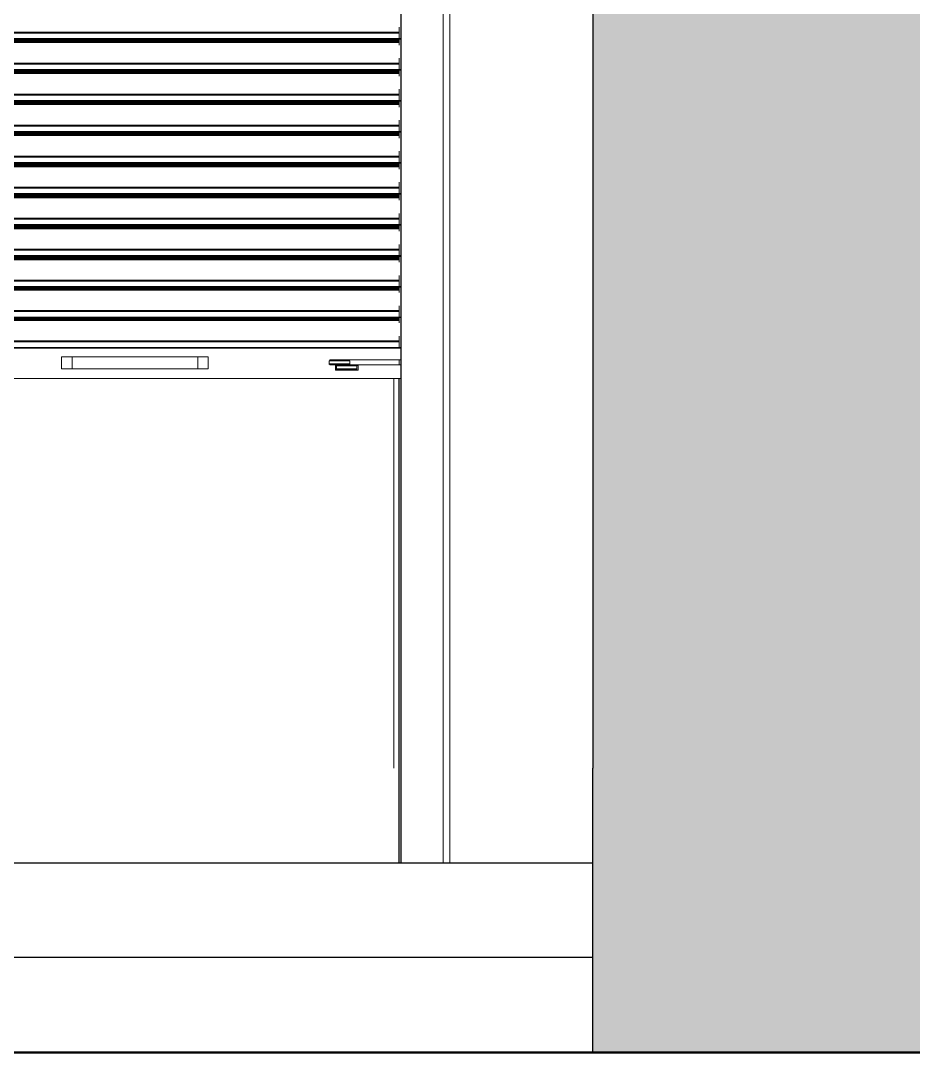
# Model space of a CAD drawing. Header units: inches. Extents: x 5914 to 162157, y -20538 to 282354.
# Drawn here: x 154338.7 to 154392.8, y -20396.3 to -20333.8 of the extents above; entities that cross this region are included whole.
import ezdxf

# ---------------------------------------------------------------- set-up
doc = ezdxf.new("R2010")
doc.units = ezdxf.units.IN
doc.header["$MEASUREMENT"] = 0
for name, color, linetype, lineweight in [('DOOR-WIN RA', 3, 'Continuous', 20), ('ELE1 RA', 1, 'Continuous', 30), ('HATCH RA', 8, 'Continuous', 5)]:
    doc.layers.add(name, color=color, linetype=linetype, lineweight=lineweight)

# ---------------------------------------------------------------- blocks, each defined once
blk = doc.blocks.new('TDG')
at = {"layer": 'HATCH RA', "transparency": 33554687}
h = blk.add_hatch(dxfattribs=at)
h.set_pattern_fill('AR-B816', color=256, scale=0.25)
h.paths.add_polyline_path([(159005.743, -15535.96), (159005.743, -15524.96), (158980.743, -15524.96), (158980.743, -15627.36), (158980.743, -15632.36), (158980.743, -15739.96), (158980.743, -15745.019), (158980.743, -15851.96), (158980.743, -15857.019), (158980.743, -15963.96), (158980.743, -15969.019), (158980.743, -16075.96), (158980.743, -16080.842), (158980.743, -16093.96), (159005.743, -16093.96), (159005.743, -15963.96), (159005.743, -15937.96), (159005.743, -15872.96), (159005.743, -15856.96), (159005.743, -15851.96)])
h.paths.add_polyline_path([(158812.048, -15632.36), (158802.864, -15632.36), (158802.864, -15632.96), (158802.864, -15727.96), (158802.864, -15739.96), (158802.864, -15744.96), (158802.864, -15851.96), (158802.864, -15856.96), (158802.864, -15963.96), (158802.864, -15969.31), (158802.864, -16081.96), (158812.048, -16081.96)])
at = {"layer": 'DOOR-WIN RA'}
for p, q in [((158968.599, -16081.96), (158968.599, -15992.603)), ((158971.269, -15992.603), (158971.269, -16081.96)), ((158971.695, -15992.603), (158971.695, -16081.96)), ((158968.58, -16029.776), (158968.58, -16028.22)), ((158968.476, -16029.368), (158902.078, -16029.368)), ((158968.472, -16029.433), (158902.078, -16029.433)), ((158968.483, -16029.776), (158968.483, -16029.064)), ((158968.483, -16029.776), (158902.078, -16029.776)), ((158968.481, -16029.848), (158902.078, -16029.848)), ((158968.481, -16029.851), (158902.078, -16029.851)), ((158968.48, -16029.867), (158902.078, -16029.867)), ((158968.48, -16029.884), (158902.078, -16029.884)), ((158968.479, -16029.903), (158902.078, -16029.903)), ((158968.479, -16029.922), (158902.078, -16029.922)), ((158968.479, -16029.941), (158902.078, -16029.941)), ((158968.478, -16029.961), (158902.078, -16029.961)), ((158968.479, -16029.981), (158902.078, -16029.981)), ((158968.479, -16030.001), (158902.078, -16030.001)), ((158968.479, -16030.02), (158902.078, -16030.02)), ((158968.48, -16030.038), (158902.078, -16030.038)), ((158922.225, -16029.818), (158947.338, -16029.818)), ((158947.338, -16029.823), (158922.225, -16029.823)), ((158947.338, -16029.823), (158947.338, -16029.818)), ((158947.338, -16029.818), (158949.638, -16029.818)), ((158949.638, -16029.823), (158947.338, -16029.823)), ((158949.638, -16029.818), (158949.638, -16029.823)), ((158949.638, -16029.818), (158949.647, -16029.818)), ((158949.647, -16029.823), (158949.638, -16029.823)), ((158949.647, -16029.818), (158949.647, -16029.823)), ((158949.647, -16029.818), (158949.825, -16029.818)), ((158949.825, -16029.823), (158949.647, -16029.823)), ((158949.825, -16029.823), (158949.825, -16029.818)), ((158949.825, -16029.818), (158952.125, -16029.818)), ((158952.125, -16029.823), (158949.825, -16029.823)), ((158952.125, -16029.818), (158952.125, -16029.823)), ((158952.125, -16029.818), (158952.443, -16029.818)), ((158952.443, -16029.823), (158952.125, -16029.823)), ((158952.443, -16029.823), (158952.443, -16029.818)), ((158952.443, -16029.818), (158968.15, -16029.818)), ((158968.15, -16029.823), (158952.443, -16029.823)), ((158968.15, -16029.818), (158968.15, -16029.823)), ((158968.15, -16029.818), (158968.463, -16029.818)), ((158968.463, -16029.823), (158968.15, -16029.823)), ((158968.463, -16029.823), (158968.463, -16029.818)), ((158968.463, -16029.818), (158968.483, -16029.818)), ((158968.473, -16029.823), (158968.463, -16029.823)), ((158968.483, -16029.823), (158968.473, -16029.823)), ((158968.478, -16029.961), (158968.479, -16029.941)), ((158968.479, -16029.981), (158968.478, -16029.961)), ((158968.479, -16029.903), (158968.48, -16029.884)), ((158968.479, -16029.922), (158968.479, -16029.903)), ((158968.479, -16029.941), (158968.479, -16029.922)), ((158968.479, -16030.001), (158968.479, -16029.981)), ((158968.479, -16030.02), (158968.479, -16030.001)), ((158968.48, -16030.038), (158968.479, -16030.02)), ((158968.48, -16029.867), (158968.481, -16029.851)), ((158968.48, -16029.884), (158968.48, -16029.867)), ((158968.482, -16030.144), (158968.48, -16030.038)), ((158968.481, -16029.848), (158968.483, -16029.827)), ((158968.481, -16029.851), (158968.481, -16029.848)), ((158968.483, -16030.195), (158968.482, -16030.144)), ((158968.58, -16029.776), (158968.483, -16029.776)), ((158968.483, -16029.823), (158968.483, -16029.818)), ((158968.483, -16029.818), (158968.58, -16029.818)), ((158968.58, -16029.823), (158968.483, -16029.823)), ((158968.58, -16029.818), (158968.58, -16029.776)), ((158968.58, -16029.823), (158968.58, -16029.818)), ((158968.58, -16030.184), (158968.58, -16029.823)), ((158968.58, -16031.74), (158968.58, -16030.184)), ((158968.476, -16031.331), (158902.078, -16031.331)), ((158968.472, -16031.397), (158902.078, -16031.397)), ((158968.483, -16031.74), (158968.483, -16031.028)), ((158968.483, -16031.74), (158902.078, -16031.74)), ((158968.481, -16031.812), (158902.078, -16031.812)), ((158968.481, -16031.814), (158902.078, -16031.814)), ((158968.48, -16031.831), (158902.078, -16031.831)), ((158968.48, -16031.848), (158902.078, -16031.848)), ((158968.479, -16031.866), (158902.078, -16031.866)), ((158968.479, -16031.885), (158902.078, -16031.885)), ((158968.479, -16031.905), (158902.078, -16031.905)), ((158968.478, -16031.925), (158902.078, -16031.925)), ((158968.479, -16031.945), (158902.078, -16031.945)), ((158968.479, -16031.964), (158902.078, -16031.964)), ((158968.479, -16031.983), (158902.078, -16031.983)), ((158968.48, -16032.002), (158902.078, -16032.002)), ((158922.225, -16031.782), (158947.338, -16031.782)), ((158947.338, -16031.787), (158922.225, -16031.787)), ((158947.338, -16031.787), (158947.338, -16031.782)), ((158947.338, -16031.782), (158949.638, -16031.782)), ((158949.638, -16031.787), (158947.338, -16031.787)), ((158949.638, -16031.782), (158949.638, -16031.787)), ((158949.638, -16031.782), (158949.647, -16031.782)), ((158949.647, -16031.787), (158949.638, -16031.787)), ((158949.647, -16031.782), (158949.647, -16031.787)), ((158949.647, -16031.782), (158949.825, -16031.782)), ((158949.825, -16031.787), (158949.647, -16031.787)), ((158949.825, -16031.787), (158949.825, -16031.782)), ((158949.825, -16031.782), (158952.125, -16031.782)), ((158952.125, -16031.787), (158949.825, -16031.787)), ((158952.125, -16031.782), (158952.125, -16031.787)), ((158952.125, -16031.782), (158952.443, -16031.782)), ((158952.443, -16031.787), (158952.125, -16031.787)), ((158952.443, -16031.787), (158952.443, -16031.782)), ((158952.443, -16031.782), (158968.15, -16031.782)), ((158968.15, -16031.787), (158952.443, -16031.787)), ((158968.15, -16031.782), (158968.15, -16031.787)), ((158968.15, -16031.782), (158968.463, -16031.782)), ((158968.463, -16031.787), (158968.15, -16031.787)), ((158968.463, -16031.787), (158968.463, -16031.782)), ((158968.463, -16031.782), (158968.483, -16031.782)), ((158968.473, -16031.787), (158968.463, -16031.787)), ((158968.483, -16031.787), (158968.473, -16031.787)), ((158968.478, -16031.925), (158968.479, -16031.905)), ((158968.479, -16031.945), (158968.478, -16031.925)), ((158968.479, -16031.866), (158968.48, -16031.848)), ((158968.479, -16031.885), (158968.479, -16031.866)), ((158968.479, -16031.905), (158968.479, -16031.885)), ((158968.479, -16031.964), (158968.479, -16031.945)), ((158968.479, -16031.983), (158968.479, -16031.964)), ((158968.48, -16032.002), (158968.479, -16031.983)), ((158968.48, -16031.831), (158968.481, -16031.814)), ((158968.48, -16031.848), (158968.48, -16031.831)), ((158968.482, -16032.107), (158968.48, -16032.002)), ((158968.481, -16031.812), (158968.483, -16031.791)), ((158968.481, -16031.814), (158968.481, -16031.812)), ((158968.483, -16032.159), (158968.482, -16032.107)), ((158968.58, -16031.74), (158968.483, -16031.74)), ((158968.483, -16031.787), (158968.483, -16031.782)), ((158968.483, -16031.782), (158968.58, -16031.782)), ((158968.58, -16031.787), (158968.483, -16031.787)), ((158968.58, -16031.782), (158968.58, -16031.74)), ((158968.58, -16031.787), (158968.58, -16031.782)), ((158968.58, -16032.148), (158968.58, -16031.787)), ((158968.58, -16033.704), (158968.58, -16032.148)), ((158968.476, -16033.295), (158902.078, -16033.295)), ((158968.472, -16033.36), (158902.078, -16033.36)), ((158968.483, -16033.704), (158968.483, -16032.992)), ((158968.483, -16033.704), (158902.078, -16033.704)), ((158968.481, -16033.776), (158902.078, -16033.776)), ((158968.481, -16033.778), (158902.078, -16033.778)), ((158968.48, -16033.794), (158902.078, -16033.794)), ((158968.48, -16033.812), (158902.078, -16033.812)), ((158968.479, -16033.83), (158902.078, -16033.83)), ((158968.479, -16033.849), (158902.078, -16033.849)), ((158968.479, -16033.869), (158902.078, -16033.869)), ((158968.478, -16033.889), (158902.078, -16033.889)), ((158968.479, -16033.909), (158902.078, -16033.909)), ((158968.479, -16033.928), (158902.078, -16033.928)), ((158968.479, -16033.947), (158902.078, -16033.947)), ((158968.48, -16033.965), (158902.078, -16033.965)), ((158922.225, -16033.746), (158947.338, -16033.746)), ((158947.338, -16033.751), (158922.225, -16033.751)), ((158947.338, -16033.751), (158947.338, -16033.746)), ((158947.338, -16033.746), (158949.638, -16033.746)), ((158949.638, -16033.751), (158947.338, -16033.751)), ((158949.638, -16033.746), (158949.638, -16033.751)), ((158949.638, -16033.746), (158949.647, -16033.746)), ((158949.647, -16033.751), (158949.638, -16033.751)), ((158949.647, -16033.746), (158949.647, -16033.751)), ((158949.647, -16033.746), (158949.825, -16033.746)), ((158949.825, -16033.751), (158949.647, -16033.751)), ((158949.825, -16033.751), (158949.825, -16033.746)), ((158949.825, -16033.746), (158952.125, -16033.746)), ((158952.125, -16033.751), (158949.825, -16033.751)), ((158952.125, -16033.746), (158952.125, -16033.751)), ((158952.125, -16033.746), (158952.443, -16033.746)), ((158952.443, -16033.751), (158952.125, -16033.751)), ((158952.443, -16033.751), (158952.443, -16033.746)), ((158952.443, -16033.746), (158968.15, -16033.746)), ((158968.15, -16033.751), (158952.443, -16033.751)), ((158968.15, -16033.746), (158968.15, -16033.751)), ((158968.15, -16033.746), (158968.463, -16033.746)), ((158968.463, -16033.75), (158968.15, -16033.751)), ((158968.463, -16033.75), (158968.463, -16033.746)), ((158968.463, -16033.746), (158968.483, -16033.746)), ((158968.473, -16033.751), (158968.463, -16033.75)), ((158968.483, -16033.751), (158968.473, -16033.751)), ((158968.478, -16033.889), (158968.479, -16033.869)), ((158968.479, -16033.909), (158968.478, -16033.889)), ((158968.479, -16033.83), (158968.48, -16033.812)), ((158968.479, -16033.849), (158968.479, -16033.83)), ((158968.479, -16033.869), (158968.479, -16033.849)), ((158968.479, -16033.928), (158968.479, -16033.909)), ((158968.479, -16033.947), (158968.479, -16033.928)), ((158968.48, -16033.965), (158968.479, -16033.947)), ((158968.48, -16033.794), (158968.481, -16033.778)), ((158968.48, -16033.812), (158968.48, -16033.794)), ((158968.482, -16034.071), (158968.48, -16033.965)), ((158968.481, -16033.776), (158968.483, -16033.755)), ((158968.481, -16033.778), (158968.481, -16033.776)), ((158968.483, -16034.122), (158968.482, -16034.071)), ((158968.58, -16033.704), (158968.483, -16033.704)), ((158968.483, -16033.751), (158968.483, -16033.746)), ((158968.483, -16033.746), (158968.58, -16033.746)), ((158968.58, -16033.751), (158968.483, -16033.751)), ((158968.58, -16033.746), (158968.58, -16033.704)), ((158968.58, -16033.751), (158968.58, -16033.746)), ((158968.58, -16034.112), (158968.58, -16033.751)), ((158968.58, -16035.668), (158968.58, -16034.112)), ((158968.476, -16035.259), (158902.078, -16035.259)), ((158968.472, -16035.324), (158902.078, -16035.324)), ((158968.483, -16035.668), (158968.483, -16034.955)), ((158968.483, -16035.668), (158902.078, -16035.668)), ((158968.481, -16035.739), (158902.078, -16035.739)), ((158968.481, -16035.742), (158902.078, -16035.742)), ((158968.48, -16035.758), (158902.078, -16035.758)), ((158968.48, -16035.775), (158902.078, -16035.775)), ((158968.479, -16035.794), (158902.078, -16035.794)), ((158968.479, -16035.813), (158902.078, -16035.813)), ((158968.479, -16035.833), (158902.078, -16035.833)), ((158968.478, -16035.852), (158902.078, -16035.852)), ((158968.479, -16035.872), (158902.078, -16035.872)), ((158968.479, -16035.892), (158902.078, -16035.892)), ((158968.479, -16035.911), (158902.078, -16035.911)), ((158968.48, -16035.929), (158902.078, -16035.929)), ((158922.225, -16035.709), (158947.338, -16035.709)), ((158947.338, -16035.714), (158922.225, -16035.714)), ((158947.338, -16035.714), (158947.338, -16035.709)), ((158947.338, -16035.709), (158949.638, -16035.709)), ((158949.638, -16035.714), (158947.338, -16035.714)), ((158949.638, -16035.709), (158949.638, -16035.714)), ((158949.638, -16035.709), (158949.647, -16035.709)), ((158949.647, -16035.714), (158949.638, -16035.714)), ((158949.647, -16035.709), (158949.647, -16035.714)), ((158949.647, -16035.709), (158949.825, -16035.709)), ((158949.825, -16035.714), (158949.647, -16035.714)), ((158949.825, -16035.714), (158949.825, -16035.709)), ((158949.825, -16035.709), (158952.125, -16035.709)), ((158952.125, -16035.714), (158949.825, -16035.714)), ((158952.125, -16035.709), (158952.125, -16035.714)), ((158952.125, -16035.709), (158952.443, -16035.709)), ((158952.443, -16035.714), (158952.125, -16035.714)), ((158952.443, -16035.714), (158952.443, -16035.709)), ((158952.443, -16035.709), (158968.15, -16035.709)), ((158968.15, -16035.714), (158952.443, -16035.714)), ((158968.15, -16035.709), (158968.15, -16035.714)), ((158968.15, -16035.709), (158968.463, -16035.709)), ((158968.463, -16035.714), (158968.15, -16035.714)), ((158968.463, -16035.714), (158968.463, -16035.709)), ((158968.463, -16035.709), (158968.483, -16035.709)), ((158968.473, -16035.714), (158968.463, -16035.714)), ((158968.483, -16035.714), (158968.473, -16035.714)), ((158968.478, -16035.852), (158968.479, -16035.833)), ((158968.479, -16035.872), (158968.478, -16035.852)), ((158968.479, -16035.794), (158968.48, -16035.775)), ((158968.479, -16035.813), (158968.479, -16035.794)), ((158968.479, -16035.833), (158968.479, -16035.813)), ((158968.479, -16035.892), (158968.479, -16035.872)), ((158968.479, -16035.911), (158968.479, -16035.892)), ((158968.48, -16035.929), (158968.479, -16035.911)), ((158968.48, -16035.758), (158968.481, -16035.742)), ((158968.48, -16035.775), (158968.48, -16035.758)), ((158968.482, -16036.035), (158968.48, -16035.929)), ((158968.481, -16035.739), (158968.483, -16035.719)), ((158968.481, -16035.742), (158968.481, -16035.739)), ((158968.483, -16036.086), (158968.482, -16036.035)), ((158968.58, -16035.668), (158968.483, -16035.668)), ((158968.483, -16035.714), (158968.483, -16035.709)), ((158968.483, -16035.709), (158968.58, -16035.709)), ((158968.58, -16035.714), (158968.483, -16035.714)), ((158968.58, -16035.709), (158968.58, -16035.668)), ((158968.58, -16035.714), (158968.58, -16035.709)), ((158968.58, -16036.075), (158968.58, -16035.714)), ((158968.58, -16037.631), (158968.58, -16036.075)), ((158968.476, -16037.222), (158902.078, -16037.222)), ((158968.472, -16037.288), (158902.078, -16037.288)), ((158968.483, -16037.631), (158968.483, -16036.919)), ((158968.483, -16037.631), (158902.078, -16037.631)), ((158968.481, -16037.703), (158902.078, -16037.703)), ((158968.481, -16037.706), (158902.078, -16037.706)), ((158968.48, -16037.722), (158902.078, -16037.722)), ((158968.48, -16037.739), (158902.078, -16037.739)), ((158968.479, -16037.757), (158902.078, -16037.757)), ((158968.479, -16037.777), (158902.078, -16037.777)), ((158968.479, -16037.796), (158902.078, -16037.796)), ((158968.478, -16037.816), (158902.078, -16037.816)), ((158968.479, -16037.836), (158902.078, -16037.836)), ((158968.479, -16037.856), (158902.078, -16037.856)), ((158968.479, -16037.875), (158902.078, -16037.875)), ((158968.48, -16037.893), (158902.078, -16037.893)), ((158922.225, -16037.673), (158947.338, -16037.673)), ((158947.338, -16037.678), (158922.225, -16037.678)), ((158947.338, -16037.678), (158947.338, -16037.673)), ((158947.338, -16037.673), (158949.638, -16037.673)), ((158949.638, -16037.678), (158947.338, -16037.678)), ((158949.638, -16037.673), (158949.638, -16037.678)), ((158949.638, -16037.673), (158949.647, -16037.673)), ((158949.647, -16037.678), (158949.638, -16037.678)), ((158949.647, -16037.673), (158949.647, -16037.678)), ((158949.647, -16037.673), (158949.825, -16037.673)), ((158949.825, -16037.678), (158949.647, -16037.678)), ((158949.825, -16037.678), (158949.825, -16037.673)), ((158949.825, -16037.673), (158952.125, -16037.673)), ((158952.125, -16037.678), (158949.825, -16037.678)), ((158952.125, -16037.673), (158952.125, -16037.678)), ((158952.125, -16037.673), (158952.443, -16037.673)), ((158952.443, -16037.678), (158952.125, -16037.678)), ((158952.443, -16037.678), (158952.443, -16037.673)), ((158952.443, -16037.673), (158968.15, -16037.673)), ((158968.15, -16037.678), (158952.443, -16037.678)), ((158968.15, -16037.673), (158968.15, -16037.678)), ((158968.15, -16037.673), (158968.463, -16037.673)), ((158968.463, -16037.678), (158968.15, -16037.678)), ((158968.463, -16037.678), (158968.463, -16037.673)), ((158968.463, -16037.673), (158968.483, -16037.673)), ((158968.473, -16037.678), (158968.463, -16037.678)), ((158968.483, -16037.678), (158968.473, -16037.678)), ((158968.478, -16037.816), (158968.479, -16037.796)), ((158968.479, -16037.836), (158968.478, -16037.816)), ((158968.479, -16037.757), (158968.48, -16037.739)), ((158968.479, -16037.777), (158968.479, -16037.757)), ((158968.479, -16037.796), (158968.479, -16037.777)), ((158968.479, -16037.856), (158968.479, -16037.836)), ((158968.479, -16037.875), (158968.479, -16037.856)), ((158968.48, -16037.893), (158968.479, -16037.875)), ((158968.48, -16037.722), (158968.481, -16037.706)), ((158968.48, -16037.739), (158968.48, -16037.722)), ((158968.482, -16037.998), (158968.48, -16037.893)), ((158968.481, -16037.703), (158968.483, -16037.682)), ((158968.481, -16037.706), (158968.481, -16037.703)), ((158968.483, -16038.05), (158968.482, -16037.998)), ((158968.58, -16037.631), (158968.483, -16037.631)), ((158968.483, -16037.678), (158968.483, -16037.673)), ((158968.483, -16037.673), (158968.58, -16037.673)), ((158968.58, -16037.678), (158968.483, -16037.678)), ((158968.58, -16037.673), (158968.58, -16037.631)), ((158968.58, -16037.678), (158968.58, -16037.673)), ((158968.58, -16038.039), (158968.58, -16037.678)), ((158968.58, -16039.595), (158968.58, -16038.039)), ((158968.476, -16039.186), (158902.078, -16039.186)), ((158968.472, -16039.252), (158902.078, -16039.252)), ((158968.483, -16039.595), (158968.483, -16038.883)), ((158968.483, -16039.595), (158902.078, -16039.595)), ((158968.481, -16039.667), (158902.078, -16039.667)), ((158968.481, -16039.669), (158902.078, -16039.669)), ((158968.48, -16039.685), (158902.078, -16039.685)), ((158968.48, -16039.703), (158902.078, -16039.703)), ((158968.479, -16039.721), (158902.078, -16039.721)), ((158968.479, -16039.74), (158902.078, -16039.74)), ((158968.479, -16039.76), (158902.078, -16039.76)), ((158968.478, -16039.78), (158902.078, -16039.78)), ((158968.479, -16039.8), (158902.078, -16039.8)), ((158968.479, -16039.819), (158902.078, -16039.819)), ((158968.479, -16039.838), (158902.078, -16039.838)), ((158968.48, -16039.856), (158902.078, -16039.856)), ((158922.225, -16039.637), (158947.338, -16039.637)), ((158947.338, -16039.642), (158922.225, -16039.642)), ((158947.338, -16039.642), (158947.338, -16039.637)), ((158947.338, -16039.637), (158949.638, -16039.637)), ((158949.638, -16039.642), (158947.338, -16039.642)), ((158949.638, -16039.637), (158949.638, -16039.642)), ((158949.638, -16039.637), (158949.647, -16039.637)), ((158949.647, -16039.642), (158949.638, -16039.642)), ((158949.647, -16039.637), (158949.647, -16039.642)), ((158949.647, -16039.637), (158949.825, -16039.637)), ((158949.825, -16039.642), (158949.647, -16039.642)), ((158949.825, -16039.642), (158949.825, -16039.637)), ((158949.825, -16039.637), (158952.125, -16039.637)), ((158952.125, -16039.642), (158949.825, -16039.642)), ((158952.125, -16039.637), (158952.125, -16039.642)), ((158952.125, -16039.637), (158952.443, -16039.637)), ((158952.443, -16039.642), (158952.125, -16039.642)), ((158952.443, -16039.642), (158952.443, -16039.637)), ((158952.443, -16039.637), (158968.15, -16039.637)), ((158968.15, -16039.642), (158952.443, -16039.642)), ((158968.15, -16039.637), (158968.15, -16039.642)), ((158968.15, -16039.637), (158968.463, -16039.637)), ((158968.463, -16039.641), (158968.15, -16039.642)), ((158968.463, -16039.641), (158968.463, -16039.637)), ((158968.463, -16039.637), (158968.483, -16039.637)), ((158968.473, -16039.642), (158968.463, -16039.641)), ((158968.483, -16039.642), (158968.473, -16039.642)), ((158968.478, -16039.78), (158968.479, -16039.76)), ((158968.479, -16039.8), (158968.478, -16039.78)), ((158968.479, -16039.721), (158968.48, -16039.703)), ((158968.479, -16039.74), (158968.479, -16039.721)), ((158968.479, -16039.76), (158968.479, -16039.74)), ((158968.479, -16039.819), (158968.479, -16039.8)), ((158968.479, -16039.838), (158968.479, -16039.819)), ((158968.48, -16039.856), (158968.479, -16039.838)), ((158968.48, -16039.685), (158968.481, -16039.669)), ((158968.48, -16039.703), (158968.48, -16039.685)), ((158968.482, -16039.962), (158968.48, -16039.856)), ((158968.481, -16039.667), (158968.483, -16039.646)), ((158968.481, -16039.669), (158968.481, -16039.667)), ((158968.483, -16040.014), (158968.482, -16039.962)), ((158968.58, -16039.595), (158968.483, -16039.595)), ((158968.483, -16039.642), (158968.483, -16039.637)), ((158968.483, -16039.637), (158968.58, -16039.637)), ((158968.58, -16039.642), (158968.483, -16039.642)), ((158968.58, -16039.637), (158968.58, -16039.595)), ((158968.58, -16039.642), (158968.58, -16039.637)), ((158968.58, -16040.003), (158968.58, -16039.642)), ((158968.58, -16041.559), (158968.58, -16040.003)), ((158968.476, -16041.15), (158902.078, -16041.15)), ((158968.472, -16041.215), (158902.078, -16041.215)), ((158968.483, -16041.559), (158968.483, -16040.847)), ((158968.483, -16041.559), (158902.078, -16041.559)), ((158968.481, -16041.63), (158902.078, -16041.63)), ((158968.481, -16041.633), (158902.078, -16041.633)), ((158968.48, -16041.649), (158902.078, -16041.649)), ((158968.48, -16041.666), (158902.078, -16041.666)), ((158968.479, -16041.685), (158902.078, -16041.685)), ((158968.479, -16041.704), (158902.078, -16041.704)), ((158968.479, -16041.724), (158902.078, -16041.724)), ((158968.478, -16041.744), (158902.078, -16041.744)), ((158968.479, -16041.763), (158902.078, -16041.763)), ((158968.479, -16041.783), (158902.078, -16041.783)), ((158968.479, -16041.802), (158902.078, -16041.802)), ((158968.48, -16041.82), (158902.078, -16041.82)), ((158922.225, -16041.6), (158947.338, -16041.6)), ((158947.338, -16041.605), (158922.225, -16041.605)), ((158947.338, -16041.605), (158947.338, -16041.6)), ((158947.338, -16041.6), (158949.638, -16041.6)), ((158949.638, -16041.605), (158947.338, -16041.605)), ((158949.638, -16041.6), (158949.638, -16041.605)), ((158949.638, -16041.6), (158949.647, -16041.6)), ((158949.647, -16041.605), (158949.638, -16041.605)), ((158949.647, -16041.6), (158949.647, -16041.605)), ((158949.647, -16041.6), (158949.825, -16041.6)), ((158949.825, -16041.605), (158949.647, -16041.605)), ((158949.825, -16041.605), (158949.825, -16041.6)), ((158949.825, -16041.6), (158952.125, -16041.6)), ((158952.125, -16041.605), (158949.825, -16041.605)), ((158952.125, -16041.6), (158952.125, -16041.605)), ((158952.125, -16041.6), (158952.443, -16041.6)), ((158952.443, -16041.605), (158952.125, -16041.605)), ((158952.443, -16041.605), (158952.443, -16041.6)), ((158952.443, -16041.6), (158968.15, -16041.6)), ((158968.15, -16041.605), (158952.443, -16041.605)), ((158968.15, -16041.6), (158968.15, -16041.605)), ((158968.15, -16041.6), (158968.463, -16041.6)), ((158968.463, -16041.605), (158968.15, -16041.605)), ((158968.463, -16041.605), (158968.463, -16041.6)), ((158968.463, -16041.6), (158968.483, -16041.6)), ((158968.473, -16041.605), (158968.463, -16041.605)), ((158968.483, -16041.605), (158968.473, -16041.605)), ((158968.478, -16041.744), (158968.479, -16041.724)), ((158968.479, -16041.763), (158968.478, -16041.744)), ((158968.479, -16041.685), (158968.48, -16041.666)), ((158968.479, -16041.704), (158968.479, -16041.685)), ((158968.479, -16041.724), (158968.479, -16041.704)), ((158968.479, -16041.783), (158968.479, -16041.763)), ((158968.479, -16041.802), (158968.479, -16041.783)), ((158968.48, -16041.82), (158968.479, -16041.802)), ((158968.48, -16041.649), (158968.481, -16041.633)), ((158968.48, -16041.666), (158968.48, -16041.649)), ((158968.482, -16041.926), (158968.48, -16041.82)), ((158968.481, -16041.63), (158968.483, -16041.61)), ((158968.481, -16041.633), (158968.481, -16041.63)), ((158968.483, -16041.977), (158968.482, -16041.926)), ((158968.58, -16041.559), (158968.483, -16041.559)), ((158968.483, -16041.605), (158968.483, -16041.6)), ((158968.483, -16041.6), (158968.58, -16041.6)), ((158968.58, -16041.605), (158968.483, -16041.605)), ((158968.58, -16041.6), (158968.58, -16041.559)), ((158968.58, -16041.605), (158968.58, -16041.6)), ((158968.58, -16041.966), (158968.58, -16041.605)), ((158968.58, -16043.522), (158968.58, -16041.966)), ((158968.476, -16043.113), (158902.078, -16043.113)), ((158968.472, -16043.179), (158902.078, -16043.179)), ((158968.483, -16043.522), (158968.483, -16042.81)), ((158968.483, -16043.522), (158902.078, -16043.522)), ((158968.481, -16043.594), (158902.078, -16043.594)), ((158968.481, -16043.597), (158902.078, -16043.597)), ((158968.48, -16043.613), (158902.078, -16043.613)), ((158968.48, -16043.63), (158902.078, -16043.63)), ((158968.479, -16043.648), (158902.078, -16043.648)), ((158968.479, -16043.668), (158902.078, -16043.668)), ((158968.479, -16043.687), (158902.078, -16043.687)), ((158968.478, -16043.707), (158902.078, -16043.707)), ((158968.479, -16043.727), (158902.078, -16043.727)), ((158968.479, -16043.747), (158902.078, -16043.747)), ((158968.479, -16043.766), (158902.078, -16043.766)), ((158968.48, -16043.784), (158902.078, -16043.784)), ((158922.225, -16043.564), (158947.338, -16043.564)), ((158947.338, -16043.569), (158922.225, -16043.569)), ((158947.338, -16043.569), (158947.338, -16043.564)), ((158947.338, -16043.564), (158949.638, -16043.564)), ((158949.638, -16043.569), (158947.338, -16043.569)), ((158949.638, -16043.564), (158949.638, -16043.569)), ((158949.638, -16043.564), (158949.647, -16043.564)), ((158949.647, -16043.569), (158949.638, -16043.569)), ((158949.647, -16043.564), (158949.647, -16043.569)), ((158949.647, -16043.564), (158949.825, -16043.564)), ((158949.825, -16043.569), (158949.647, -16043.569)), ((158949.825, -16043.569), (158949.825, -16043.564)), ((158949.825, -16043.564), (158952.125, -16043.564)), ((158952.125, -16043.569), (158949.825, -16043.569)), ((158952.125, -16043.564), (158952.125, -16043.569)), ((158952.125, -16043.564), (158952.443, -16043.564)), ((158952.443, -16043.569), (158952.125, -16043.569)), ((158952.443, -16043.569), (158952.443, -16043.564)), ((158952.443, -16043.564), (158968.15, -16043.564)), ((158968.15, -16043.569), (158952.443, -16043.569)), ((158968.15, -16043.564), (158968.15, -16043.569)), ((158968.15, -16043.564), (158968.463, -16043.564)), ((158968.463, -16043.569), (158968.15, -16043.569)), ((158968.463, -16043.569), (158968.463, -16043.564)), ((158968.463, -16043.564), (158968.483, -16043.564)), ((158968.473, -16043.569), (158968.463, -16043.569)), ((158968.483, -16043.569), (158968.473, -16043.569)), ((158968.478, -16043.707), (158968.479, -16043.687)), ((158968.479, -16043.727), (158968.478, -16043.707)), ((158968.479, -16043.648), (158968.48, -16043.63)), ((158968.479, -16043.668), (158968.479, -16043.648)), ((158968.479, -16043.687), (158968.479, -16043.668)), ((158968.479, -16043.747), (158968.479, -16043.727)), ((158968.479, -16043.766), (158968.479, -16043.747)), ((158968.48, -16043.784), (158968.479, -16043.766)), ((158968.48, -16043.613), (158968.481, -16043.597)), ((158968.48, -16043.63), (158968.48, -16043.613)), ((158968.482, -16043.89), (158968.48, -16043.784)), ((158968.481, -16043.594), (158968.483, -16043.573)), ((158968.481, -16043.597), (158968.481, -16043.594)), ((158968.483, -16043.941), (158968.482, -16043.89)), ((158968.58, -16043.522), (158968.483, -16043.522)), ((158968.483, -16043.569), (158968.483, -16043.564)), ((158968.483, -16043.564), (158968.58, -16043.564)), ((158968.58, -16043.569), (158968.483, -16043.569)), ((158968.58, -16043.564), (158968.58, -16043.522)), ((158968.58, -16043.569), (158968.58, -16043.564)), ((158968.58, -16043.93), (158968.58, -16043.569)), ((158968.58, -16045.486), (158968.58, -16043.93)), ((158968.476, -16045.077), (158902.078, -16045.077)), ((158968.472, -16045.143), (158902.078, -16045.143)), ((158968.483, -16045.486), (158968.483, -16044.774)), ((158968.483, -16045.486), (158902.078, -16045.486)), ((158902.078, -16045.528), (158968.483, -16045.528)), ((158968.48, -16045.536), (158902.078, -16045.536)), ((158968.48, -16045.554), (158902.078, -16045.554)), ((158968.479, -16045.572), (158902.078, -16045.572)), ((158968.479, -16045.591), (158902.078, -16045.591)), ((158968.479, -16045.611), (158902.078, -16045.611)), ((158968.478, -16045.631), (158902.078, -16045.631)), ((158968.479, -16045.651), (158902.078, -16045.651)), ((158968.479, -16045.67), (158902.078, -16045.67)), ((158968.479, -16045.689), (158902.078, -16045.689)), ((158968.48, -16045.707), (158902.078, -16045.707)), ((158968.482, -16045.813), (158968.483, -16045.528)), ((158968.483, -16045.865), (158968.482, -16045.813)), ((158968.58, -16045.486), (158968.483, -16045.486)), ((158968.483, -16045.528), (158968.58, -16045.528)), ((158968.58, -16045.528), (158968.58, -16045.486)), ((158968.58, -16045.854), (158968.58, -16045.528)), ((158968.58, -16047.41), (158968.58, -16045.854)), ((158968.476, -16047.001), (158902.078, -16047.001)), ((158968.472, -16047.066), (158902.078, -16047.066)), ((158968.483, -16047.41), (158968.483, -16046.698)), ((158968.483, -16047.41), (158902.078, -16047.41)), ((158902.078, -16047.451), (158968.483, -16047.451)), ((158968.48, -16047.46), (158902.078, -16047.46)), ((158968.48, -16047.477), (158902.078, -16047.477)), ((158968.479, -16047.496), (158902.078, -16047.496)), ((158968.479, -16047.515), (158902.078, -16047.515)), ((158968.479, -16047.535), (158902.078, -16047.535)), ((158968.478, -16047.554), (158902.078, -16047.554)), ((158968.479, -16047.574), (158902.078, -16047.574)), ((158968.479, -16047.594), (158902.078, -16047.594)), ((158968.479, -16047.613), (158902.078, -16047.613)), ((158968.48, -16047.631), (158902.078, -16047.631)), ((158968.482, -16047.737), (158968.483, -16047.451)), ((158968.483, -16047.788), (158968.482, -16047.737)), ((158968.58, -16047.41), (158968.483, -16047.41)), ((158968.483, -16047.451), (158968.58, -16047.451)), ((158968.58, -16047.451), (158968.58, -16047.41)), ((158968.58, -16047.777), (158968.58, -16047.451)), ((158968.58, -16049.333), (158968.58, -16047.777)), ((158968.476, -16048.924), (158902.078, -16048.924)), ((158968.472, -16048.99), (158902.078, -16048.99)), ((158968.483, -16049.333), (158968.483, -16048.621)), ((158968.483, -16049.333), (158902.078, -16049.333)), ((158902.078, -16049.375), (158968.58, -16049.375)), ((158968.58, -16049.333), (158968.483, -16049.333)), ((158968.58, -16049.375), (158968.58, -16049.333)), ((158968.58, -16050.123), (158968.58, -16049.375)), ((158947.106, -16049.934), (158947.106, -16050.696)), ((158947.106, -16049.934), (158947.772, -16049.934)), ((158947.772, -16049.934), (158947.772, -16050.696)), ((158955.737, -16049.934), (158947.772, -16049.934)), ((158955.737, -16049.934), (158955.737, -16050.696)), ((158955.737, -16049.934), (158956.394, -16049.934)), ((158956.394, -16050.696), (158956.394, -16049.934)), ((158964.052, -16050.178), (158964.051, -16050.217)), ((158964.052, -16050.37), (158964.051, -16050.217)), ((158964.052, -16050.37), (158964.051, -16050.409)), ((158964.085, -16050.178), (158964.052, -16050.178)), ((158965.351, -16050.37), (158964.052, -16050.37)), ((158964.085, -16050.123), (158964.085, -16050.178)), ((158968.483, -16050.123), (158964.085, -16050.123)), ((158965.351, -16050.178), (158964.085, -16050.178)), ((158964.085, -16050.409), (158964.085, -16050.415)), ((158964.085, -16050.415), (158965.35, -16050.415)), ((158964.085, -16050.415), (158964.085, -16050.444)), ((158964.085, -16050.444), (158968.483, -16050.444)), ((158964.312, -16050.39), (158964.311, -16050.392)), ((158964.311, -16050.392), (158964.332, -16050.394)), ((158964.335, -16050.388), (158964.312, -16050.39)), ((158964.332, -16050.394), (158964.373, -16050.396)), ((158964.379, -16050.386), (158964.335, -16050.388)), ((158964.373, -16050.396), (158964.432, -16050.398)), ((158964.439, -16050.384), (158964.379, -16050.386)), ((158964.432, -16050.398), (158964.505, -16050.399)), ((158964.513, -16050.383), (158964.439, -16050.384)), ((158965.875, -16050.487), (158964.446, -16050.487)), ((158964.446, -16050.487), (158964.446, -16050.767)), ((158964.505, -16050.399), (158964.586, -16050.4)), ((158964.506, -16050.498), (158964.505, -16050.543)), ((158965.806, -16050.498), (158964.506, -16050.498)), ((158964.596, -16050.382), (158964.513, -16050.383)), ((158964.586, -16050.4), (158964.671, -16050.4)), ((158964.68, -16050.382), (158964.596, -16050.382)), ((158964.671, -16050.4), (158964.753, -16050.399)), ((158964.762, -16050.383), (158964.68, -16050.382)), ((158964.753, -16050.399), (158964.827, -16050.398)), ((158964.835, -16050.384), (158964.762, -16050.383)), ((158964.827, -16050.398), (158964.888, -16050.396)), ((158964.894, -16050.386), (158964.835, -16050.384)), ((158964.888, -16050.396), (158964.932, -16050.394)), ((158964.935, -16050.388), (158964.894, -16050.386)), ((158964.932, -16050.394), (158964.955, -16050.392)), ((158964.956, -16050.39), (158964.935, -16050.388)), ((158964.955, -16050.392), (158964.956, -16050.39)), ((158965.35, -16050.415), (158965.351, -16050.37)), ((158965.351, -16050.37), (158965.351, -16050.178)), ((158965.806, -16050.69), (158965.806, -16050.498)), ((158965.875, -16050.767), (158965.875, -16050.487)), ((158968.483, -16050.444), (158968.483, -16050.123)), ((158968.58, -16050.123), (158968.483, -16050.123)), ((158968.483, -16050.444), (158968.58, -16050.444)), ((158968.58, -16050.444), (158968.58, -16050.123)), ((158968.58, -16051.299), (158968.58, -16050.444)), ((158947.772, -16050.696), (158947.106, -16050.696)), ((158947.772, -16050.696), (158955.737, -16050.696)), ((158956.394, -16050.696), (158955.737, -16050.696)), ((158964.446, -16050.767), (158965.875, -16050.767)), ((158964.505, -16050.543), (158964.506, -16050.543)), ((158964.506, -16050.69), (158964.505, -16050.543)), ((158964.506, -16050.69), (158964.505, -16050.735)), ((158964.505, -16050.735), (158965.805, -16050.735)), ((158965.806, -16050.69), (158964.506, -16050.69)), ((158964.766, -16050.71), (158964.765, -16050.712)), ((158964.765, -16050.712), (158964.786, -16050.714)), ((158964.789, -16050.708), (158964.766, -16050.71)), ((158964.786, -16050.714), (158964.827, -16050.716)), ((158964.833, -16050.706), (158964.789, -16050.708)), ((158964.827, -16050.716), (158964.886, -16050.718)), ((158964.894, -16050.704), (158964.833, -16050.706)), ((158964.886, -16050.718), (158964.959, -16050.719)), ((158964.968, -16050.703), (158964.894, -16050.704)), ((158964.959, -16050.719), (158965.041, -16050.72)), ((158965.05, -16050.703), (158964.968, -16050.703)), ((158965.041, -16050.72), (158965.125, -16050.72)), ((158965.135, -16050.703), (158965.05, -16050.703)), ((158965.125, -16050.72), (158965.208, -16050.719)), ((158965.216, -16050.703), (158965.135, -16050.703)), ((158965.208, -16050.719), (158965.282, -16050.718)), ((158965.289, -16050.705), (158965.216, -16050.703)), ((158965.282, -16050.718), (158965.342, -16050.717)), ((158965.348, -16050.706), (158965.289, -16050.705)), ((158965.342, -16050.717), (158965.386, -16050.715)), ((158965.389, -16050.708), (158965.348, -16050.706)), ((158965.386, -16050.715), (158965.409, -16050.713)), ((158965.41, -16050.71), (158965.389, -16050.708)), ((158965.409, -16050.713), (158965.41, -16050.71)), ((158965.805, -16050.735), (158965.806, -16050.69)), ((158922.225, -16051.299), (158947.338, -16051.299)), ((158947.338, -16051.299), (158949.638, -16051.299)), ((158949.638, -16051.299), (158949.647, -16051.299)), ((158949.647, -16051.299), (158949.825, -16051.299)), ((158949.825, -16051.299), (158952.125, -16051.299)), ((158952.125, -16051.299), (158952.443, -16051.299)), ((158952.443, -16051.299), (158968.15, -16051.299)), ((158968.15, -16075.96), (158968.15, -16051.299)), ((158968.15, -16072.537), (158968.15, -16051.299)), ((158968.15, -16051.299), (158968.463, -16051.299)), ((158968.463, -16081.96), (158968.463, -16051.299)), ((158968.463, -16051.299), (158968.483, -16051.299)), ((158968.483, -16081.96), (158968.483, -16051.299)), ((158968.483, -16051.299), (158968.58, -16051.299)), ((158968.58, -16081.96), (158968.58, -16051.299))]:
    blk.add_line(p, q, dxfattribs=at)
at = {"layer": 'ELE1 RA'}
for p, q in [((158980.743, -15969.019), (158980.743, -16075.96)), ((158980.743, -16093.96), (158980.743, -16075.96)), ((158896.811, -16081.96), (158980.743, -16081.96)), ((158980.743, -16087.96), (158884.811, -16087.96))]:
    blk.add_line(p, q, dxfattribs=at)
at = {"layer": 'ELE1 RA', "lineweight": 50}
blk.add_line((159231.001, -16093.96), (158774.955, -16093.96), dxfattribs=at)

msp = doc.modelspace()

# ---------------------------------------------------------------- block references
at = {"layer": 'HATCH RA', "xscale": 0.9568106312292479, "yscale": 0.9568106312292479, "zscale": 0.9568106312292479}
msp.add_blockref('TDG', (2258.922, -4997.452), dxfattribs=at)

doc.saveas('drawing.dxf')
